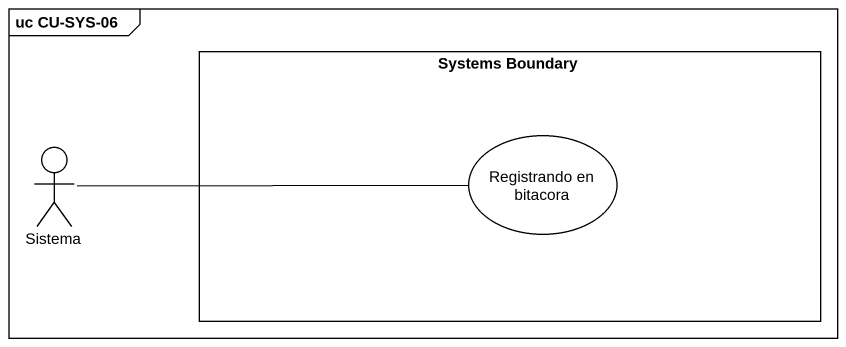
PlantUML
@startuml
mainframe uc CU-SYS-06
rectangle "Systems Boundary" as Systems_Boundary {
  usecase "Registrando en bitacora" as Registrando_en_bitacora
}
actor Sistema
Sistema -right- Registrando_en_bitacora
@enduml
